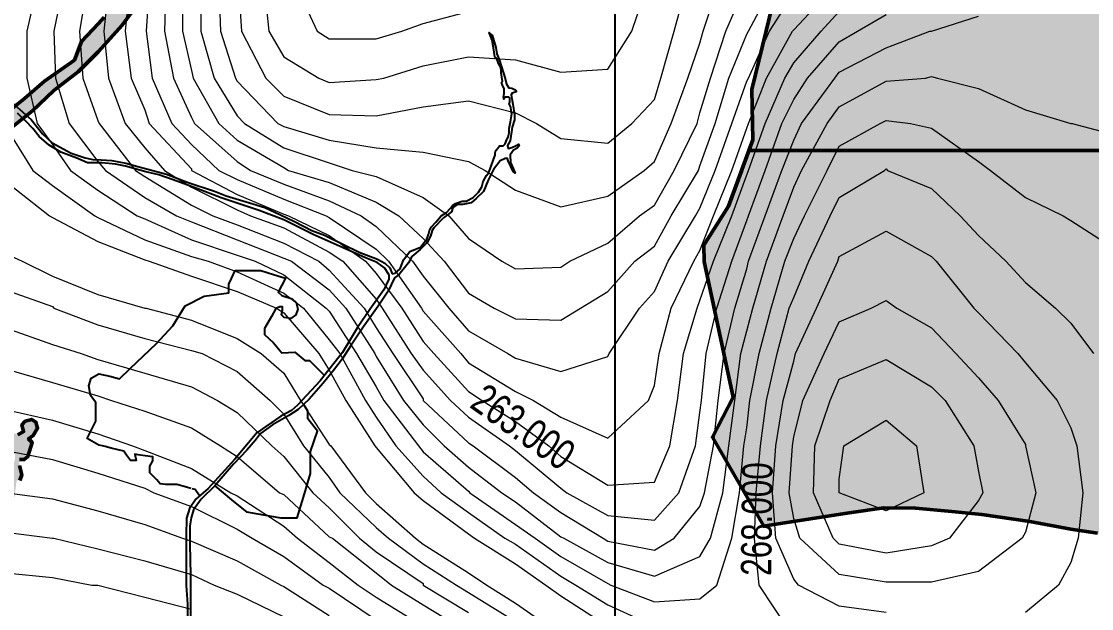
# Model space of a CAD drawing. Header units: metres. Extents: x 199095 to 216734, y 1644234 to 1657008.
# Drawn here: x 203743 to 205109, y 1650644 to 1651394 of the extents above; entities that cross this region are included whole.
import ezdxf
from ezdxf.enums import TextEntityAlignment as Align

# ---------------------------------------------------------------- set-up
doc = ezdxf.new("R2010")
doc.units = ezdxf.units.M
for name, color, linetype in [('250 Ac', 10, 'Continuous'), ('BT Road', 7, 'Continuous'), ('C-ANNO-MATC-PATT', 7, 'Continuous'), ('CON TXT', 204, 'Continuous'), ('GRID', 7, 'Continuous')]:
    doc.layers.add(name, color=color, linetype=linetype)
doc.layers.add('CONTOURS', color=8, linetype='Continuous', lineweight=9)
doc.layers.add('STREAM', color=141, linetype='Continuous', lineweight=0)
doc.layers.add('Plot hatching', color=7, linetype='Continuous', true_color=0xffffdb)
doc.styles.get("Standard").update_dxf_attribs({"font": 'ARIALN.TTF'})

msp = doc.modelspace()

# ---------------------------------------------------------------- hatches: boundary and pattern name
at = {"layer": 'Plot hatching', "linetype": 'ByBlock'}
h = msp.add_hatch(color=256, dxfattribs=at)
h.dxf.hatch_style = 1
h.paths.add_polyline_path([(205475.5, 1651683.6), (205459.3, 1651681.5), (205380.5, 1651671.5), (205239.8, 1651639.4), (205126.5, 1651674.4), (205068.6, 1651688), (205028.5, 1651695.6), (204997, 1651689.3), (204973.8, 1651675.9), (204938.6, 1651659.1), (204919.1, 1651657), (204908.3, 1651660.9), (204883.1, 1651667.5), (204855.6, 1651667.5), (204831.5, 1651664.2), (204806.7, 1651660.8), (204769.5, 1651668.4), (204731, 1651682.3), (204701.1, 1651698.5), (204688.4, 1651704.7), (204661, 1651699.1), (204634.9, 1651687.9), (204628.7, 1651681.9), (204625.7, 1651665.1), (204615.8, 1651651.1), (204751.5, 1651578), (204752.4, 1651577.8), (204717.3, 1651517.5), (204706.9, 1651439.4), (204702.1, 1651418.2), (204674.8, 1651306.8), (204676.1, 1651242.5), (204671.2, 1651229), (205409.3, 1651229), (205459.3, 1651229), (205475.5, 1651229)])
h = msp.add_hatch(color=256, dxfattribs=at)
h.dxf.hatch_style = 1
h.paths.add_polyline_path([(206038.4, 1650968.8), (206203, 1651204), (205409.3, 1651204), (205409.3, 1651229), (204671.2, 1651229), (204645.3, 1651157.9), (204613.7, 1651108.3), (204614.1, 1651087.4), (204651.2, 1650914.3), (204624.6, 1650863.1), (204690.2, 1650749.4), (204700.5, 1650751.3), (204799.2, 1650766.8), (204843.4, 1650773.2), (204884.1, 1650772.6), (204930.4, 1650768.3), (204968.4, 1650764.7), (205030, 1650755.7), (205082.3, 1650745.6), (205116.2, 1650740.5), (205184.9, 1650729), (205237.8, 1650721.9), (205275.3, 1650721), (205292.7, 1650720.7), (205357.4, 1650722), (205405.2, 1650722.6), (205443.8, 1650727.2), (205551.6, 1650736.8), (205557, 1650737.3), (205557.4, 1650736.7), (205583.5, 1650722.8), (205769.6, 1650762.1), (205804.9, 1650788.4), (205810.4, 1650792.5), (205820.4, 1650800), (205828.1, 1650805.8), (205902.4, 1650861.1), (205906.6, 1650864.3), (205905.3, 1650869.5), (205955.8, 1650907.3), (206004.6, 1650943.6)])
at = {"layer": 'STREAM', "lineweight": 50}
h = msp.add_hatch(color=256, dxfattribs=at)
h.dxf.hatch_style = 1
h.paths.add_polyline_path([(203692.7, 1650713.2), (203672.2, 1650724.7), (203706.3, 1650771.5), (203719.7, 1650780.9), (203713.2, 1650786.1), (203714.2, 1650791.7), (203719.2, 1650793.4), (203722.7, 1650789.1), (203723.9, 1650790.7), (203720.8, 1650793.9), (203723.4, 1650795.6), (203726.9, 1650794.6), (203729.2, 1650796.7), (203731.6, 1650808.5), (203728.4, 1650809.4), (203723.8, 1650807.4), (203722.4, 1650810.7), (203731.3, 1650824.7), (203734.5, 1650835.5), (203734.5, 1650841), (203727.8, 1650843.3), (203727.1, 1650849.8), (203721.9, 1650857.1), (203723.8, 1650860), (203723.8, 1650863.3), (203718.8, 1650861.6), (203713.2, 1650867.4), (203713.2, 1650880.2), (203704.8, 1650886.9), (203704.8, 1650891.6), (203710.7, 1650898.9), (203712.7, 1650913.2), (203703.6, 1650920.5), (203706.5, 1650935.7), (203698.3, 1650943.5), (203695.6, 1650956.4), (203683.4, 1650964.9), (203687.7, 1650975.4), (203689.5, 1650993.8), (203689.5, 1651009.5), (203689.5, 1651025.3), (203683.3, 1651040.6), (203676.2, 1651054.6), (203680, 1651084), (203680, 1651121.3), (203660.9, 1651137.2), (203649.2, 1651126.9), (203633.5, 1651113), (203600, 1651078.4), (203559.2, 1651036.2), (203537.4, 1650981.9), (203523.2, 1650946.3), (203504.6, 1650905), (203481.5, 1650858.4), (203451.3, 1650822.7), (203413.8, 1650777.3), (203394.7, 1650825.9), (203428.9, 1650893), (203467.7, 1650964.1), (203489.4, 1651022.6), (203506.5, 1651061.4), (203550.7, 1651103.6), (203559.8, 1651122.9), (203616.7, 1651184.6), (203688.4, 1651248.9), (203746.6, 1651295.1), (203772.1, 1651317.3), (203810.2, 1651344.2), (203819.2, 1651368.2), (203840.9, 1651391.1), (203848.4, 1651399), (203852.1, 1651405.5), (203855.8, 1651412.1), (203866.8, 1651418.7), (203875.9, 1651431.2), (203900.7, 1651459.1), (203911.5, 1651479.3), (203923.4, 1651505.7), (203945.7, 1651541.8), (203945.7, 1651544.3), (203937.5, 1651550.2), (203942.5, 1651554.1), (203942.5, 1651559.1), (203950.5, 1651565.2), (203958.2, 1651560.7), (203961.5, 1651558.1), (203967.2, 1651564.5), (203989, 1651578.7), (204039.4, 1651590.8), (204071.8, 1651590.8), (204103.2, 1651599.2), (204100.1, 1651602.4), (204096.6, 1651610), (204103.9, 1651615.3), (204109.4, 1651615.3), (204111.7, 1651610.5), (204107.7, 1651603.8), (204112.7, 1651599.7), (204121.7, 1651602.3), (204123.7, 1651607.7), (204130.9, 1651609.9), (204136.7, 1651609.9), (204140.1, 1651611.5), (204178.9, 1651629.5), (204181.2, 1651636), (204217.8, 1651656.5), (204238.1, 1651667.5), (204241.4, 1651663.8), (204251.3, 1651663.8), (204264.2, 1651669), (204278.2, 1651670.5), (204286.8, 1651679.1), (204296.3, 1651682.7), (204310.6, 1651673.5), (204326.9, 1651673.5), (204335.2, 1651670.5), (204345.1, 1651660.1), (204355.8, 1651658.1), (204386.1, 1651653.7), (204417.7, 1651649), (204417.7, 1651652.7), (204431.7, 1651649.4), (204444.1, 1651650.9), (204457, 1651653.6), (204461.4, 1651642.5), (204468.6, 1651640.3), (204478.4, 1651632.2), (204492, 1651624.4), (204502.8, 1651618.8), (204507, 1651611), (204507, 1651604.7), (204510, 1651598.6), (204515.8, 1651587.1), (204534.1, 1651603.2), (204548.4, 1651618.8), (204558, 1651639.8), (204593, 1651685.5), (204606.4, 1651700.3), (204618.8, 1651711.6), (204638.2, 1651723.1), (204652, 1651729.7), (204667.4, 1651731), (204676.4, 1651733.1), (204692, 1651719.1), (204715.9, 1651708.8), (204735.5, 1651698.3), (204762.4, 1651687.6), (204788.3, 1651689.9), (204831.2, 1651686.6), (204862.7, 1651688), (204899.3, 1651689.9), (204921.7, 1651687.8), (204936.1, 1651688), (204958.7, 1651694.9), (204966.4, 1651696.3), (204978.9, 1651708.5), (204994.2, 1651706.6), (204999.5, 1651712.5), (205029.6, 1651722.1), (205062, 1651719.4), (205073.7, 1651719.4), (205104.4, 1651710), (205159.4, 1651693.2), (205238.2, 1651669.1), (205263.9, 1651669.1), (205379.2, 1651692.1), (205434.9, 1651697.4), (205538.4, 1651707.1), (205561, 1651703.1), (205602.6, 1651696), (205677.2, 1651677), (205766.2, 1651672.8), (205843.8, 1651669.1), (205938.5, 1651684.1), (205996.5, 1651691.3), (206053.3, 1651691.3), (206143.6, 1651691.3), (206179.2, 1651716.4), (206285.2, 1651765.7), (206430.7, 1651814.1), (206509.9, 1651805.4), (206587.1, 1651822.1), (206624.6, 1651852.9), (206768.7, 1651907.7), (206847.8, 1651959.6), (206907.8, 1652029.5), (206976.3, 1652077.7), (207075.1, 1652129.9), (207291.3, 1652227.6), (207380.4, 1652263.7), (207493.2, 1652321.8), (207522.3, 1652340.4), (207533.8, 1652350.8), (207530.6, 1652355.5), (207532.5, 1652357.8), (207538, 1652355.8), (207548.5, 1652355.8), (207554.7, 1652361.8), (207557.1, 1652374.4), (207565.3, 1652378.9), (207571.5, 1652371.4), (207581.9, 1652380.8), (207581.9, 1652402.2), (207586.7, 1652421), (207648, 1652436.9), (207745.7, 1652466.9), (207924.4, 1652417.9), (207923.8, 1652370.4), (207785, 1652427), (207715.2, 1652427), (207629.2, 1652395), (207618.6, 1652363.4), (207633.2, 1652343), (207612.3, 1652325.7), (207597.1, 1652340.9), (207543.6, 1652317.3), (207465.4, 1652270.7), (207353.3, 1652209.4), (207265.5, 1652161.3), (207086.7, 1652084.7), (207004.9, 1652040.6), (206914.4, 1651977.2), (206864.5, 1651916.6), (206830.7, 1651826.2), (206755.1, 1651757.5), (206658.3, 1651741.8), (206568.7, 1651741.8), (206485, 1651760), (206429.3, 1651760), (206297.9, 1651716), (206197.4, 1651667.6), (205962.8, 1651639), (205794.6, 1651639), (205631.5, 1651661.3), (205509.6, 1651687.9), (205380.5, 1651671.5), (205239.8, 1651639.4), (205126.5, 1651674.4), (205068.6, 1651688), (205028.5, 1651695.6), (204997, 1651689.3), (204973.8, 1651675.9), (204938.6, 1651659.1), (204919.1, 1651657), (204908.3, 1651660.9), (204883.1, 1651667.5), (204855.6, 1651667.5), (204831.5, 1651664.2), (204806.7, 1651660.8), (204769.5, 1651668.4), (204731, 1651682.3), (204701.1, 1651698.5), (204688.4, 1651704.7), (204661, 1651699.1), (204634.9, 1651687.9), (204628.7, 1651681.9), (204625.7, 1651665.1), (204612.9, 1651647.2), (204603.3, 1651641), (204590.7, 1651641), (204579.1, 1651627), (204569.9, 1651599.7), (204566.9, 1651591.1), (204565.4, 1651584.9), (204561.8, 1651580.3), (204557, 1651580.3), (204544, 1651571.8), (204528.3, 1651565.2), (204519, 1651566.9), (204500.4, 1651575.4), (204488.9, 1651590.3), (204481.4, 1651609.6), (204474.7, 1651619.2), (204459, 1651622.1), (204447.2, 1651628.3), (204420.8, 1651631.4), (204402.7, 1651631.4), (204391.6, 1651635.6), (204388.2, 1651637.4), (204380.7, 1651635.8), (204370.6, 1651638.8), (204350.5, 1651640.7), (204334.6, 1651644.7), (204323.5, 1651646.9), (204317.5, 1651634.8), (204311.3, 1651634.8), (204311.3, 1651643), (204315.5, 1651652.8), (204292.7, 1651652.8), (204264.8, 1651650), (204239.5, 1651644.9), (204213.6, 1651633.7), (204194.1, 1651621.5), (204192.1, 1651618), (204198.8, 1651612.9), (204196.2, 1651607.4), (204185.9, 1651603.9), (204176.6, 1651608.3), (204165.9, 1651601.8), (204157.2, 1651590.9), (204148.4, 1651587.3), (204134, 1651587.3), (204112.4, 1651582.1), (204096.9, 1651577.9), (204084.1, 1651577.9), (204075.8, 1651575.9), (204071, 1651571), (204062.2, 1651573.3), (204062.2, 1651576.3), (204044.8, 1651569.5), (204020.3, 1651560.7), (203998.8, 1651557.8), (203988.5, 1651549.5), (203991.4, 1651541.3), (203991.4, 1651536.6), (203985.4, 1651533.4), (203980.2, 1651524.8), (203973.9, 1651523), (203970, 1651523), (203962.3, 1651515), (203953.3, 1651493.1), (203945, 1651483.2), (203939.8, 1651481.9), (203935.2, 1651473.8), (203936.5, 1651471.4), (203941.4, 1651469.8), (203942.8, 1651463.7), (203939, 1651459.6), (203944.9, 1651449.5), (203948.4, 1651443.6), (203945.5, 1651437.8), (203935.2, 1651436), (203930.7, 1651444.3), (203922.9, 1651447.2), (203919.8, 1651452.3), (203902.3, 1651431.4), (203871.3, 1651388.7), (203840.5, 1651354.8), (203815.5, 1651329.9), (203783.9, 1651305.3), (203756.6, 1651279.7), (203695.1, 1651230.7), (203630.6, 1651164.9), (203605.6, 1651131.5), (203603.6, 1651127.4), (203608.1, 1651108.7), (203638.8, 1651140.2), (203669.2, 1651154.9), (203686.6, 1651154.9), (203690.5, 1651137), (203697.8, 1651097.6), (203701.2, 1651079.4), (203696.9, 1651030.3), (203702.2, 1651014.6), (203699.6, 1651006), (203697.9, 1651000.5), (203700.4, 1650993.2), (203704, 1650976.8), (203708.4, 1650960.8), (203708.4, 1650953.5), (203720.9, 1650942), (203722.2, 1650935.7), (203717.4, 1650925.4), (203722.2, 1650919.4), (203720.8, 1650915.3), (203726.1, 1650906.1), (203723.6, 1650898.5), (203722.1, 1650895.1), (203725.2, 1650888), (203723.3, 1650871.7), (203738.2, 1650866.3), (203745.4, 1650870.3), (203743.2, 1650879), (203747.2, 1650883.5), (203755.8, 1650885.9), (203761.1, 1650882.5), (203763.3, 1650874.6), (203757.6, 1650865.1), (203751.8, 1650861.2), (203756.4, 1650856.2), (203750.8, 1650838.3), (203746.1, 1650834.5), (203740.1, 1650834.5), (203740.1, 1650826.8), (203743, 1650815), (203740.5, 1650808), (203736.5, 1650808), (203733.8, 1650787.3), (203727.6, 1650773.6), (203708.2, 1650740.2)])

# ---------------------------------------------------------------- linework, layer by layer
at = {"linetype": 'ByBlock', "lineweight": 50, "flags": 128}
msp.add_lwpolyline([(204615.8, 1651651.1), (204751.5, 1651578), (204752.4, 1651577.8), (204717.3, 1651517.5), (204706.9, 1651439.4), (204702.1, 1651418.2), (204674.8, 1651306.8), (204676.1, 1651242.5), (204645.3, 1651157.9), (204613.7, 1651108.3), (204614.1, 1651087.4), (204651.2, 1650914.3), (204624.6, 1650863.1), (204690.2, 1650749.4), (204700.5, 1650751.3), (204799.2, 1650766.8), (204843.4, 1650773.2), (204884.1, 1650772.6), (204930.4, 1650768.3), (204968.4, 1650764.7), (205030, 1650755.7), (205082.3, 1650745.6), (205116.2, 1650740.5)], dxfattribs=at)
at = {"flags": 128}
for points in [[(204215.7, 1651071.4), (204219.8, 1651072.6), (204225.9, 1651077.8), (204230.4, 1651089.5), (204238.6, 1651099.9), (204245.8, 1651103), (204252, 1651105.5), (204256.4, 1651111.1), (204260.2, 1651115.9), (204262.1, 1651121.9), (204263.6, 1651126.7), (204265.5, 1651131.2), (204271.7, 1651137.7), (204278.3, 1651145.4), (204285.4, 1651150), (204290.2, 1651155.3), (204292.7, 1651158.8), (204296.7, 1651161.2), (204305, 1651164.1), (204310.2, 1651164.1), (204319.2, 1651168.8), (204326.1, 1651175.6), (204330.1, 1651182.4), (204332, 1651189.3), (204336.4, 1651197.2), (204339.2, 1651200.7), (204341, 1651205.5), (204346.6, 1651220.7), (204347.3, 1651222.8), (204347.3, 1651225.9), (204347.8, 1651227.8), (204348.8, 1651229.2), (204350.8, 1651231.9), (204352.9, 1651234.8), (204355, 1651234.9), (204357.7, 1651235), (204360.3, 1651237.5), (204362.2, 1651242.9), (204363.9, 1651246.1), (204364.3, 1651248), (204365, 1651251.5), (204365, 1651257.2), (204366.9, 1651265.5), (204368.8, 1651275.6), (204367.7, 1651279.8), (204367.2, 1651284.3), (204365.1, 1651288.6), (204366.2, 1651290.5), (204366.2, 1651293.7), (204366.2, 1651295.6), (204364.9, 1651297.1), (204362, 1651297.1), (204359.9, 1651297.1), (204358.4, 1651294.3), (204357.9, 1651296.9), (204358.9, 1651301.7), (204358.8, 1651307.5), (204356.8, 1651312.4), (204355.5, 1651315.5), (204356.6, 1651317), (204354.9, 1651327.9), (204355.2, 1651331.6), (204354.1, 1651335.9), (204351.4, 1651339.9), (204349.5, 1651346.3), (204347.1, 1651348.4), (204346, 1651354.5), (204345.1, 1651360.1), (204343.4, 1651369.8), (204340.6, 1651377.2), (204339.5, 1651379.3), (204343.5, 1651376.1), (204348.1, 1651360.2), (204349.4, 1651352.1), (204352.4, 1651345.1), (204360, 1651320.6), (204362, 1651313.7), (204364.6, 1651308.7), (204368.7, 1651308.3), (204372.2, 1651306.6), (204374, 1651305), (204374, 1651303.8), (204369.2, 1651302.3), (204367.7, 1651299.9), (204369.8, 1651287.9), (204372.1, 1651274.5), (204372.1, 1651268.2), (204369.2, 1651258.9), (204366.3, 1651241.1), (204362.9, 1651235.2), (204364.1, 1651231.6), (204368.7, 1651232.6), (204374.1, 1651235.4), (204377, 1651236.9), (204378, 1651235), (204375.6, 1651232), (204370.7, 1651229.5), (204366.6, 1651223.4), (204367.1, 1651213.7), (204370.3, 1651206), (204372.8, 1651199.9), (204370.1, 1651202.3), (204364.1, 1651215.9), (204363, 1651218.6), (204360.1, 1651218.6), (204353.7, 1651215.9), (204345.2, 1651204.7), (204338.6, 1651191.1), (204332.3, 1651176.8), (204323, 1651167.6), (204316.6, 1651162.3), (204305.9, 1651160), (204299.1, 1651160), (204293.2, 1651156), (204291.4, 1651150.5), (204281.3, 1651143.1), (204269.1, 1651130.4), (204266.8, 1651127), (204264.8, 1651119.5), (204260.6, 1651111.4), (204251.5, 1651102.6), (204240.9, 1651093.5), (204236.5, 1651085.4), (204229.7, 1651077.1), (204227.6, 1651074.6), (204224.6, 1651070.9), (204219, 1651066.6), (204210.6, 1651049.3)], [(203970, 1650788.2), (203964.4, 1650796.2), (203960.5, 1650797.2)]]:
    msp.add_lwpolyline(points, dxfattribs=at)
at = {"layer": '250 Ac', "linetype": 'ByBlock', "lineweight": 50, "flags": 128}
for points in [[(205820.4, 1652808.4), (205820.4, 1652808.4), (205585.2, 1652568.4), (205193.6, 1652322), (204570.6, 1652394.9), (204429.4, 1652073.6), (204449, 1651868.5), (204437.6, 1651650.1), (204444.1, 1651650.9), (204457, 1651653.6), (204459.1, 1651648.4), (204539, 1651692.5), (204581, 1651669.9), (204615.8, 1651651.1), (204751.5, 1651578), (204752.4, 1651577.8), (204717.3, 1651517.5), (204706.9, 1651439.4), (204702.1, 1651418.2), (204674.8, 1651306.8), (204676.1, 1651242.5), (204671.2, 1651229), (205409.3, 1651229)], [(203902.3, 1651431.4), (203871.3, 1651388.7), (203840.5, 1651354.8), (203815.5, 1651329.9), (203783.9, 1651305.3), (203756.6, 1651279.7), (203695.1, 1651230.7)], [(204702.1, 1651418.2), (204674.8, 1651306.8), (204676.1, 1651242.5), (204645.3, 1651157.9), (204613.7, 1651108.3), (204614.1, 1651087.4), (204651.2, 1650914.3), (204624.6, 1650863.1), (204690.2, 1650749.4), (204700.5, 1650751.3), (204799.2, 1650766.8), (204843.4, 1650773.2), (204884.1, 1650772.6), (204930.4, 1650768.3), (204968.4, 1650764.7), (205030, 1650755.7), (205082.3, 1650745.6), (205116.2, 1650740.5)], [(204702.1, 1651418.2), (204674.8, 1651306.8), (204676.1, 1651242.5), (204671.2, 1651229), (205409.3, 1651229)], [(203688.4, 1651248.9), (203746.6, 1651295.1), (203772.1, 1651317.3), (203810.2, 1651344.2), (203819.2, 1651368.2), (203840.9, 1651391.1), (203848.4, 1651399)], [(204662.1, 1651204), (204645.3, 1651157.9), (204613.7, 1651108.3), (204614.1, 1651087.4), (204651.2, 1650914.3), (204624.6, 1650863.1), (204690.2, 1650749.4), (204700.5, 1650751.3), (204799.2, 1650766.8), (204843.4, 1650773.2), (204884.1, 1650772.6), (204930.4, 1650768.3), (204968.4, 1650764.7), (205030, 1650755.7), (205082.3, 1650745.6), (205116.2, 1650740.5)], [(203738.2, 1650866.3), (203745.4, 1650870.3), (203743.2, 1650879), (203747.2, 1650883.5), (203755.8, 1650885.9), (203761.1, 1650882.5), (203763.3, 1650874.6), (203757.6, 1650865.1), (203751.8, 1650861.2), (203756.4, 1650856.2), (203750.8, 1650838.3), (203746.1, 1650834.5), (203740.1, 1650834.5)], [(203740.1, 1650826.8), (203743, 1650815), (203740.5, 1650808)]]:
    msp.add_lwpolyline(points, dxfattribs=at)
at = {"layer": 'BT Road', "flags": 128}
for points in [[(203726.1, 1651294.1), (203755, 1651268.7), (203769.6, 1651250.3), (203781.8, 1651238.6), (203806.1, 1651225.5), (203823.8, 1651219.6), (203833.9, 1651217.4), (203844.3, 1651216.9), (203858.2, 1651216.2), (203876, 1651212.8), (203891.2, 1651208.7), (203927.8, 1651198.9), (203955.6, 1651187.9), (203988.9, 1651177.1), (204004, 1651171.3), (204037.9, 1651160.9), (204053.5, 1651156.4), (204073.5, 1651146.8), (204091.3, 1651138.2), (204113.2, 1651126.9), (204129.6, 1651120.9), (204153.9, 1651109.2), (204173.9, 1651099.4), (204197.2, 1651090.1), (204206.5, 1651085.3), (204212.9, 1651079.3), (204215.7, 1651071.4)], [(204211.5, 1651070.9), (204206.1, 1651079.3), (204196.8, 1651085.9), (204181.7, 1651091.8), (204153.1, 1651104.6), (204114.9, 1651121.7), (204077.5, 1651140.5), (204046.1, 1651152.5), (204024.2, 1651159.7), (203997.7, 1651168.4), (203966.5, 1651180.5), (203936.1, 1651191.4), (203918.2, 1651197.8), (203901.3, 1651201.6), (203875.4, 1651209), (203862.5, 1651211.4), (203845.2, 1651213.4), (203826.8, 1651213.4), (203813.5, 1651219.3), (203792.7, 1651226.8), (203778.1, 1651235.9), (203765.4, 1651246.9), (203757.3, 1651257.1), (203748.8, 1651266.1), (203737.5, 1651276.4)], [(204211.5, 1651070.9), (204211.4, 1651064.7), (204205, 1651051.1), (204187.5, 1651026), (204171.7, 1651003.2), (204152.4, 1650971), (204124, 1650934.9), (204095, 1650904.1), (204087.2, 1650897.2), (204073.6, 1650890), (204054.4, 1650876.9), (204043.2, 1650868.7), (204032.5, 1650856), (204014.9, 1650835), (203980.9, 1650797.5), (203965.4, 1650784.2), (203957.1, 1650772.1), (203953.4, 1650759.8), (203953, 1650737.9), (203952.9, 1650705), (203952.9, 1650673.7), (203954.4, 1650650.1), (203954, 1650618.3)], [(204211.5, 1651070.9), (204211.4, 1651064.7), (204205, 1651051.1), (204187.5, 1651026), (204171.7, 1651003.2), (204152.4, 1650971), (204124, 1650934.9), (204095, 1650904.1), (204087.2, 1650897.2), (204073.6, 1650890), (204054.4, 1650876.9), (204043.2, 1650868.7), (204032.5, 1650856), (204014.9, 1650835), (203980.9, 1650797.5), (203965.4, 1650784.2), (203957.1, 1650772.1), (203953.4, 1650759.8), (203953, 1650737.9), (203952.9, 1650705), (203952.9, 1650673.7), (203954.4, 1650650.1), (203954, 1650618.3)], [(204218.1, 1651064.8), (204210.6, 1651049.3), (204198, 1651030.2), (204178.8, 1651003.6), (204162.7, 1650979.2), (204152, 1650962.9), (204140.8, 1650948.3), (204127.9, 1650932.1), (204109.8, 1650911.8), (204095.8, 1650898.6), (204084.1, 1650890.6), (204063.2, 1650879), (204047.9, 1650867.9), (204041.5, 1650859.2), (204030.3, 1650846.7), (204013.5, 1650828.8), (203989.5, 1650801), (203972.2, 1650783.9), (203962.1, 1650770.5), (203959.2, 1650760.4), (203957.7, 1650749.9), (203957.4, 1650726.3), (203958.4, 1650687.4), (203958.5, 1650654.9), (203958.6, 1650618.3)], [(204218.1, 1651064.8), (204210.6, 1651049.3), (204198, 1651030.2), (204178.8, 1651003.6), (204162.7, 1650979.2), (204152, 1650962.9), (204140.8, 1650948.3), (204127.9, 1650932.1), (204109.8, 1650911.8), (204095.8, 1650898.6), (204084.1, 1650890.6), (204063.2, 1650879), (204047.9, 1650867.9), (204041.5, 1650859.2), (204030.3, 1650846.7), (204013.5, 1650828.8), (203989.5, 1650801), (203972.2, 1650783.9), (203962.1, 1650770.5), (203959.2, 1650760.4), (203957.7, 1650749.9), (203957.4, 1650726.3), (203958.4, 1650687.4), (203958.5, 1650654.9), (203958.6, 1650618.3)]]:
    msp.add_lwpolyline(points, dxfattribs=at)
at = {"layer": 'C-ANNO-MATC-PATT', "flags": 128}
for points in [[(203958.7, 1650797.8), (203953.5, 1650799.2), (203940.9, 1650802.7), (203926.3, 1650802.7), (203919.7, 1650803.5), (203915.4, 1650808.7), (203906.3, 1650817.5), (203906.3, 1650826), (203910.4, 1650833), (203910.4, 1650838.1), (203900.4, 1650839.5), (203891.6, 1650840.7), (203887.2, 1650841.3), (203888.9, 1650833.5), (203882, 1650833.5), (203876.9, 1650840.4), (203873.4, 1650845.1), (203857.3, 1650849.1), (203849.5, 1650851.1), (203845.9, 1650852), (203841.6, 1650853), (203826.3, 1650861.6), (203830.5, 1650869.1), (203837.4, 1650883.6), (203837.4, 1650899.7), (203837.4, 1650907.4), (203830.7, 1650916.5), (203828.6, 1650928.6), (203831.7, 1650938.3), (203841.2, 1650943.8), (203855.4, 1650940.8), (203867.8, 1650937.8), (203881.6, 1650950.6), (203914.9, 1650982.5), (203935.9, 1651005.1), (203951.6, 1651030.7), (203975.7, 1651043), (204007.2, 1651047.3), (204007.2, 1651058.2), (204010.6, 1651065.6), (204015.5, 1651076), (204022.8, 1651076), (204048.1, 1651076), (204064.5, 1651070.8), (204079.6, 1651066.2), (204070.2, 1651048.3), (204075.1, 1651044.1), (204088.3, 1651039.5), (204093.2, 1651035.1), (204095.4, 1651026.3), (204092.9, 1651019.4), (204086.7, 1651014.7), (204077.9, 1651016), (204074.7, 1651019.1), (204075.9, 1651025.7), (204075.9, 1651029.5), (204072.6, 1651029.5), (204067.5, 1651027.3), (204061.7, 1651017.3), (204052.8, 1651001.9), (204052.8, 1650994.2), (204064.4, 1650983.5), (204075.1, 1650970.8), (204091.4, 1650971.8), (204104.3, 1650961), (204110.4, 1650961), (204119.3, 1650951.9), (204129.4, 1650941.7)], [(203989.5, 1650801), (204010.9, 1650783.4), (204023.9, 1650772.7), (204029.7, 1650767.9), (204051.5, 1650763.9), (204073.6, 1650760.2), (204094.5, 1650760.2), (204102.5, 1650786.8), (204111.5, 1650816.6), (204111.5, 1650844.8), (204120.6, 1650870.7), (204108.1, 1650886.4), (204108.1, 1650896.2), (204102.8, 1650905.2)]]:
    msp.add_lwpolyline(points, dxfattribs=at)
at = {"layer": 'CONTOURS', "flags": 128}
for points in [[(204228.3, 1651381.2), (204255.4, 1651390.9), (204313.3, 1651406.4), (204373.2, 1651412.1), (204431.1, 1651425.6), (204446.6, 1651439.1), (204464, 1651499), (204464, 1651557), (204444.7, 1651616.9), (204431.1, 1651622.6), (204373.2, 1651626.5), (204344.2, 1651616.9), (204313.3, 1651601.4), (204255.4, 1651566.6), (204234.1, 1651557), (204195.5, 1651535.8), (204135.6, 1651506.8), (204124, 1651499), (204093.1, 1651439.1), (204120.2, 1651381.2), (204135.6, 1651371.5), (204195.5, 1651371.5), (204228.3, 1651381.2)], [(203762.8, 1651439.1), (203749.3, 1651381.2), (203749.3, 1651321.4), (203762.8, 1651263.4), (203782.2, 1651236.4), (203805.3, 1651203.5), (203840.1, 1651178.4), (203890.3, 1651145.6), (203900, 1651141.8), (203959.9, 1651114.8), (204017.8, 1651095.4), (204041, 1651087.6), (204077.7, 1651070.2), (204131.8, 1651027.8), (204135.6, 1651024), (204170.4, 1650969.9), (204195.5, 1650927.4), (204205.2, 1650910), (204249.6, 1650852.1), (204255.4, 1650844.4), (204313.3, 1650794.1), (204315.2, 1650792.2), (204373.2, 1650751.6), (204398.3, 1650734.2), (204431.1, 1650711.1), (204491, 1650676.4), (204494.9, 1650674.4), (204550.9, 1650653.1), (204608.8, 1650657), (204630.1, 1650674.4), (204649.4, 1650734.2), (204659.1, 1650792.2), (204664.9, 1650852.1), (204668.7, 1650875.2), (204672.6, 1650910), (204684.2, 1650969.9), (204699.6, 1651027.8), (204717, 1651087.6), (204728.6, 1651116.6), (204742.1, 1651145.6), (204771.1, 1651203.5), (204786.5, 1651234.5), (204838.7, 1651263.4), (204846.4, 1651267.2), (204877.3, 1651263.4), (204904.4, 1651257.6), (204964.2, 1651215.1), (204979.7, 1651203.5), (205024.1, 1651168.8), (205072.4, 1651145.6), (205082.1, 1651139.8), (205141.9, 1651101.2)], [(203795.7, 1651439.1), (203784.1, 1651381.2), (203786, 1651321.4), (203803.4, 1651263.4), (203840.1, 1651215.1), (203849.8, 1651203.5), (203900, 1651168.8), (203940.5, 1651145.6), (203959.9, 1651137.9), (204017.8, 1651114.8), (204077.7, 1651091.5), (204087.3, 1651087.6), (204135.6, 1651051), (204156.9, 1651027.8), (204193.6, 1650969.9), (204195.5, 1650966), (204230.3, 1650910), (204255.4, 1650879.1), (204282.4, 1650852.1), (204313.3, 1650825), (204355.8, 1650792.2), (204373.2, 1650780.6), (204431.1, 1650736.2), (204435, 1650734.2), (204491, 1650703.4), (204550.9, 1650686), (204608.8, 1650711.1), (204622.4, 1650734.2), (204637.8, 1650792.2), (204645.5, 1650852.1), (204653.3, 1650910), (204661, 1650969.9), (204668.7, 1650998.9), (204676.4, 1651027.8), (204693.8, 1651087.6), (204715.1, 1651145.6), (204728.6, 1651182.2), (204738.2, 1651203.5), (204771.1, 1651263.4), (204786.5, 1651284.6), (204846.4, 1651317.5), (204896.6, 1651321.4), (204904.4, 1651323.2), (204912.1, 1651321.4), (204964.2, 1651307.9), (205024.1, 1651280.8), (205082.1, 1651263.4), (205084, 1651263.4), (205141.9, 1651248)], [(203826.6, 1651439.1), (203816.9, 1651381.2), (203820.8, 1651321.4), (203840.1, 1651267.2), (203842, 1651263.4), (203888.4, 1651203.5), (203900, 1651195.9), (203959.9, 1651159.1), (203986.9, 1651145.6), (204017.8, 1651134), (204077.7, 1651110.9), (204122.1, 1651087.6), (204135.6, 1651076.1), (204180, 1651027.8), (204195.5, 1651002.8), (204216.8, 1650969.9), (204255.4, 1650911.9), (204255.4, 1650910), (204313.3, 1650855.9), (204319.1, 1650852.1), (204373.2, 1650811.5), (204396.4, 1650792.2), (204431.1, 1650767.1), (204485.2, 1650734.2), (204491, 1650730.4), (204550.9, 1650718.8), (204576, 1650734.2), (204608.8, 1650774.9), (204614.6, 1650792.2), (204626.2, 1650852.1), (204632, 1650910), (204639.8, 1650969.9), (204653.3, 1651027.8), (204668.7, 1651078), (204670.7, 1651087.6), (204691.9, 1651145.6), (204713.1, 1651203.5), (204728.6, 1651242.1), (204738.2, 1651263.4), (204780.8, 1651321.4), (204786.5, 1651329.1), (204846.4, 1651360), (204902.4, 1651381.2), (204904.4, 1651381.2), (204964.2, 1651400.5)], [(203853.6, 1651439.1), (203847.8, 1651381.2), (203853.6, 1651321.4), (203874.9, 1651263.4), (203900, 1651232.5), (203925.1, 1651203.5), (203959.9, 1651182.2), (204017.8, 1651153.4), (204035.2, 1651145.6), (204077.7, 1651130.1), (204135.6, 1651099.2), (204153, 1651087.6), (204195.5, 1651039.4), (204203.2, 1651027.8), (204239.9, 1650969.9), (204255.4, 1650948.6), (204290.1, 1650910), (204313.3, 1650888.8), (204365.5, 1650852.1), (204373.2, 1650846.2), (204431.1, 1650798), (204438.9, 1650792.2), (204491, 1650763.2), (204550.9, 1650757.4), (204581.8, 1650792.2), (204603, 1650852.1), (204608.8, 1650894.5), (204610.8, 1650910), (204616.6, 1650969.9), (204630.1, 1651027.8), (204649.4, 1651087.6), (204668.7, 1651139.8), (204670.7, 1651145.6), (204691.9, 1651203.5), (204713.1, 1651263.4), (204728.6, 1651294.2), (204746, 1651321.4), (204786.5, 1651367.8), (204809.7, 1651381.2), (204846.4, 1651402.5)], [(203880.7, 1651439.1), (203874.9, 1651381.2), (203882.6, 1651321.4), (203900, 1651280.8), (203900, 1651280.8), (203905.8, 1651263.4), (203959.9, 1651205.5), (203959.9, 1651203.5), (204017.8, 1651172.6), (204077.7, 1651147.5), (204083.5, 1651145.6), (204135.6, 1651120.5), (204182, 1651087.6), (204195.5, 1651072.2), (204228.3, 1651027.8), (204255.4, 1650985.4), (204268.9, 1650969.9), (204313.3, 1650921.6), (204330.7, 1650910), (204373.2, 1650883), (204415.7, 1650852.1), (204431.1, 1650838.5), (204491, 1650801.9), (204550.9, 1650805.8), (204570.2, 1650852.1), (204579.9, 1650910), (204587.6, 1650969.9), (204605, 1651027.8), (204608.8, 1651037.5), (204626.2, 1651087.6), (204649.4, 1651145.6), (204668.7, 1651197.8), (204670.7, 1651203.5), (204691.9, 1651263.4), (204717, 1651321.4), (204728.6, 1651340.6), (204763.4, 1651381.2), (204786.5, 1651406.4)], [(203905.8, 1651439.1), (203901.9, 1651381.2), (203909.6, 1651321.4), (203934.8, 1651263.4), (203959.9, 1651236.4), (203994.6, 1651203.5), (204017.8, 1651192), (204077.7, 1651166.9), (204131.8, 1651145.6), (204135.6, 1651143.6), (204195.5, 1651103.1), (204211, 1651087.6), (204253.4, 1651027.8), (204255.4, 1651024), (204303.7, 1650969.9), (204313.3, 1650958.2), (204373.2, 1650921.6), (204396.4, 1650910), (204431.1, 1650888.8), (204491, 1650861.8), (204543.2, 1650910), (204550.9, 1650929.2), (204556.7, 1650969.9), (204572.1, 1651027.8), (204601.1, 1651087.6), (204608.8, 1651101.2), (204626.2, 1651145.6), (204649.4, 1651203.5), (204668.7, 1651257.6), (204670.7, 1651263.4), (204693.8, 1651321.4), (204726.7, 1651381.2), (204728.6, 1651383.1), (204780.8, 1651439.1)], [(203927, 1651439.1), (203925.1, 1651381.2), (203936.7, 1651321.4), (203959.9, 1651271.1), (203963.7, 1651263.4), (204017.8, 1651215.1), (204035.2, 1651203.5), (204077.7, 1651186.1), (204135.6, 1651164.9), (204176.2, 1651145.6), (204195.5, 1651132.1), (204241.9, 1651087.6), (204255.4, 1651068.4), (204288.2, 1651027.8), (204313.3, 1650998.9), (204363.5, 1650969.9), (204373.2, 1650964.1), (204431.1, 1650946.8), (204491, 1650966), (204493, 1650969.9), (204531.6, 1651027.8), (204550.9, 1651049), (204568.3, 1651087.6), (204603, 1651145.6), (204608.8, 1651155.2), (204628.2, 1651203.5), (204649.4, 1651263.4), (204668.7, 1651317.5), (204670.7, 1651321.4), (204697.7, 1651381.2), (204728.6, 1651429.5)], [(203948.3, 1651439.1), (203948.3, 1651381.2), (203959.9, 1651331), (203961.8, 1651321.4), (203994.6, 1651263.4), (204017.8, 1651242.1), (204077.7, 1651207.4), (204083.5, 1651203.5), (204135.6, 1651188.1), (204195.5, 1651163), (204224.5, 1651145.6), (204255.4, 1651116.6), (204282.4, 1651087.6), (204313.3, 1651047.1), (204346.2, 1651027.8), (204373.2, 1651014.2), (204431.1, 1651012.4), (204456.2, 1651027.8), (204491, 1651049), (204525.8, 1651087.6), (204550.9, 1651107), (204572.1, 1651145.6), (204606.9, 1651203.5), (204608.8, 1651209.4), (204628.2, 1651263.4), (204645.5, 1651321.4), (204668.7, 1651377.4), (204670.7, 1651381.2), (204701.5, 1651439.1)], [(203971.5, 1651439.1), (203971.5, 1651381.2), (203988.8, 1651321.4), (204017.8, 1651273.1), (204027.5, 1651263.4), (204077.7, 1651232.5), (204135.6, 1651213.2), (204164.6, 1651203.5), (204195.5, 1651195.9), (204255.4, 1651168.8), (204288.2, 1651145.6), (204313.3, 1651116.6), (204355.8, 1651087.6), (204373.2, 1651078), (204431.1, 1651080), (204442.7, 1651087.6), (204491, 1651110.9), (204531.6, 1651145.6), (204550.9, 1651159.1), (204576, 1651203.5), (204605, 1651263.4), (204608.8, 1651276.9), (204622.4, 1651321.4), (204641.7, 1651381.2), (204666.8, 1651439.1)], [(203994.6, 1651439.1), (203996.6, 1651381.2), (204015.9, 1651321.4), (204017.8, 1651317.5), (204070, 1651263.4), (204077.7, 1651259.5), (204135.6, 1651242.1), (204195.5, 1651232.5), (204255.4, 1651226.8), (204313.3, 1651215.1), (204334.6, 1651203.5), (204373.2, 1651178.4), (204431.1, 1651157.2), (204491, 1651170.8), (204537.4, 1651203.5), (204550.9, 1651215.1), (204572.1, 1651263.4), (204593.4, 1651321.4), (204608.8, 1651365.8), (204612.7, 1651381.2), (204632, 1651439.1)], [(204019.7, 1651439.1), (204023.6, 1651381.2), (204054.5, 1651321.4), (204077.7, 1651298.1), (204135.6, 1651275), (204195.5, 1651273.1), (204255.4, 1651284.6), (204313.3, 1651292.4), (204373.2, 1651276.9), (204400.2, 1651263.4), (204431.1, 1651244.1), (204491, 1651238.2), (204521.9, 1651263.4)], [(204052.6, 1651439.1), (204058.4, 1651381.2), (204077.7, 1651348.4), (204122.1, 1651321.4), (204135.6, 1651315.5), (204195.5, 1651319.4), (204205.2, 1651321.4)], [(204205.2, 1651321.4), (204255.4, 1651336.8), (204313.3, 1651348.4), (204373.2, 1651344.5), (204431.1, 1651329.1), (204491, 1651332.9), (204521.9, 1651381.2), (204541.2, 1651439.1)], [(204521.9, 1651263.4), (204550.9, 1651294.2), (204558.6, 1651321.4), (204576, 1651381.2), (204591.5, 1651439.1)], [(203722.3, 1651259.5), (203757, 1651203.5), (203782.2, 1651184.2), (203836.2, 1651145.6), (203840.1, 1651143.6), (203900, 1651114.8), (203959.9, 1651093.5), (203981.1, 1651087.6), (204017.8, 1651074.1), (204077.7, 1651047.1), (204102.8, 1651027.8), (204135.6, 1650987.2), (204149.1, 1650969.9), (204182, 1650910), (204195.5, 1650888.8), (204220.6, 1650852.1), (204255.4, 1650813.5), (204255.4, 1650813.5), (204278.5, 1650792.2), (204313.3, 1650767.1), (204359.7, 1650734.2), (204373.2, 1650726.5), (204431.1, 1650686), (204450.5, 1650674.4), (204491, 1650649.2), (204550.9, 1650622.2)], [(204722.8, 1650616.5), (204684.2, 1650674.4), (204678.4, 1650734.2), (204680.3, 1650792.2), (204686.1, 1650852.1), (204693.8, 1650910), (204707.3, 1650969.9), (204722.8, 1651027.8), (204728.6, 1651041.4), (204747.9, 1651087.6), (204775, 1651145.6), (204786.5, 1651168.8), (204844.5, 1651203.5), (204846.4, 1651205.5), (204848.3, 1651203.5), (204904.4, 1651180.4), (204941.1, 1651145.6), (204964.2, 1651120.5), (204999, 1651087.6), (205024.1, 1651060.6), (205062.8, 1651027.8), (205082.1, 1651008.5), (205111, 1650969.9)], [(203722.3, 1651190), (203778.3, 1651145.6), (203782.2, 1651143.6), (203840.1, 1651112.8), (203900, 1651089.6), (203905.8, 1651087.6), (203959.9, 1651068.4), (204017.8, 1651049), (204068, 1651027.8), (204077.7, 1651022), (204122.1, 1650969.9), (204135.6, 1650948.6), (204156.9, 1650910), (204193.6, 1650852.1), (204195.5, 1650850.1), (204243.8, 1650792.2), (204255.4, 1650782.5), (204313.3, 1650740), (204321, 1650734.2), (204373.2, 1650701.4), (204411.8, 1650674.4), (204431.1, 1650660.9), (204491, 1650622.2)], [(204734.4, 1650674.4), (204728.6, 1650682.1), (204705.4, 1650734.2), (204701.5, 1650792.2), (204705.4, 1650852.1), (204715.1, 1650910), (204728.6, 1650960.2), (204730.5, 1650969.9), (204757.6, 1651027.8), (204784.6, 1651087.6), (204786.5, 1651093.5), (204846.4, 1651126.2), (204904.4, 1651093.5), (204910.2, 1651087.6), (204958.4, 1651027.8), (204964.2, 1651022), (205014.5, 1650969.9), (205024.1, 1650958.2), (205064.7, 1650910), (205082.1, 1650875.2), (205089.8, 1650852.1), (205097.5, 1650792.2), (205091.7, 1650734.2), (205082.1, 1650703.4), (205066.6, 1650674.4), (205024.1, 1650639.6)], [(203722.3, 1651097.4), (203743.5, 1651087.6), (203782.2, 1651068.4), (203840.1, 1651045.1), (203900, 1651027.8), (203901.9, 1651027.8), (203959.9, 1651012.4), (204017.8, 1650989.1), (204048.7, 1650969.9), (204077.7, 1650944.8), (204098.9, 1650910), (204135.6, 1650854), (204137.6, 1650852.1), (204182, 1650792.2), (204195.5, 1650778.6), (204245.7, 1650734.2), (204255.4, 1650726.5), (204313.3, 1650689.9), (204336.5, 1650674.4), (204373.2, 1650651.2), (204423.4, 1650616.5)], [(203722.3, 1651051), (203782.2, 1651029.8), (203784.1, 1651027.8), (203840.1, 1651006.5), (203900, 1650989.1), (203959.9, 1650973.8), (203973.4, 1650969.9), (204017.8, 1650946.8), (204060.3, 1650910), (204077.7, 1650892.6), (204102.8, 1650852.1), (204135.6, 1650811.5), (204149.1, 1650792.2), (204195.5, 1650747.8), (204211, 1650734.2), (204255.4, 1650701.4), (204297.9, 1650674.4), (204313.3, 1650664.8), (204373.2, 1650628)], [(204736.3, 1650734.2), (204728.6, 1650759.4), (204722.8, 1650792.2), (204726.7, 1650852.1), (204728.6, 1650863.6), (204740.2, 1650910), (204767.2, 1650969.9), (204786.5, 1651010.4), (204827.1, 1651027.8), (204846.4, 1651037.5), (204859.9, 1651027.8), (204904.4, 1651002.8), (204935.3, 1650969.9), (204964.2, 1650939), (204989.3, 1650910), (205024.1, 1650854), (205024.1, 1650852.1), (205037.6, 1650792.2), (205024.1, 1650742), (205020.2, 1650734.2), (204964.2, 1650691.8), (204904.4, 1650678.2), (204846.4, 1650678.2), (204786.5, 1650687.9), (204736.3, 1650734.2)], [(203722.3, 1651002.8), (203782.2, 1650981.5), (203818.9, 1650969.9), (203840.1, 1650962.1), (203900, 1650944.8), (203959.9, 1650927.4), (203992.7, 1650910), (204017.8, 1650894.5), (204062.2, 1650852.1), (204077.7, 1650838.5), (204114.4, 1650792.2), (204135.6, 1650772.9), (204174.2, 1650734.2), (204195.5, 1650716.9), (204255.4, 1650676.4), (204255.4, 1650674.4), (204313.3, 1650639.6)], [(204778.8, 1650734.2), (204753.7, 1650792.2), (204755.6, 1650852.1), (204775, 1650910), (204786.5, 1650937), (204846.4, 1650962.1), (204904.4, 1650927.4), (204921.8, 1650910), (204958.4, 1650852.1), (204964.2, 1650819.2), (204970, 1650792.2), (204964.2, 1650782.5), (204927.5, 1650734.2), (204904.4, 1650724.6), (204846.4, 1650715), (204786.5, 1650726.5), (204778.8, 1650734.2)], [(203722.3, 1650950.5), (203782.2, 1650933.1), (203840.1, 1650915.8), (203857.5, 1650910), (203900, 1650896.5), (203959.9, 1650875.2), (203996.6, 1650852.1), (204017.8, 1650838.5), (204071.9, 1650792.2), (204077.7, 1650790.2), (204135.6, 1650736.2), (204139.5, 1650734.2), (204195.5, 1650689.9), (204214.8, 1650674.4), (204255.4, 1650649.2), (204309.5, 1650616.5)], [(203722.3, 1650898.4), (203782.2, 1650884.9), (203840.1, 1650867.5), (203884.5, 1650852.1), (203900, 1650846.2), (203959.9, 1650823.1), (204010.1, 1650792.2), (204017.8, 1650788.4), (204077.7, 1650749.8), (204095.1, 1650734.2), (204135.6, 1650703.4), (204172.3, 1650674.4), (204195.5, 1650659), (204255.4, 1650622.2)], [(204786.5, 1650792.2), (204786.5, 1650809.6), (204792.3, 1650852.1), (204846.4, 1650884.9), (204885, 1650852.1), (204894.7, 1650792.2), (204846.4, 1650769), (204786.5, 1650792.2), (204786.5, 1650792.2)], [(203722.3, 1650846.2), (203782.2, 1650834.6), (203840.1, 1650817.2), (203900, 1650798), (203911.6, 1650792.2), (203959.9, 1650774.9), (204017.8, 1650745.9), (204037.1, 1650734.2), (204077.7, 1650711.1), (204127.9, 1650674.4), (204135.6, 1650670.5), (204195.5, 1650630)], [(203013.4, 1650790.2), (203071.4, 1650784.5), (203131.2, 1650780.6), (203191.1, 1650780.6), (203249.1, 1650782.5), (203308.9, 1650788.4), (203366.9, 1650792.2), (203390.1, 1650792.2), (203426.8, 1650796), (203486.6, 1650799.9), (203544.6, 1650803.8), (203604.5, 1650801.9), (203662.4, 1650798), (203722.3, 1650794.1), (203724.2, 1650792.2), (203782.2, 1650784.5), (203840.1, 1650769), (203900, 1650751.6), (203948.3, 1650734.2), (203959.9, 1650730.4), (204017.8, 1650705.2), (204073.8, 1650674.4), (204077.7, 1650672.5), (204135.6, 1650635.8)], [(203013.4, 1650718.8), (203071.4, 1650715), (203131.2, 1650713), (203191.1, 1650711.1), (203249.1, 1650715), (203308.9, 1650720.8), (203366.9, 1650726.5), (203426.8, 1650732.4), (203444.1, 1650734.2), (203486.6, 1650738.1), (203544.6, 1650743.9), (203604.5, 1650745.9), (203662.4, 1650743.9), (203722.3, 1650742), (203782.2, 1650734.2), (203784.1, 1650734.2), (203840.1, 1650720.8), (203900, 1650705.2), (203959.9, 1650687.9), (203988.8, 1650674.4), (204017.8, 1650662.8), (204077.7, 1650633.9)], [(203013.4, 1650664.8), (203071.4, 1650659), (203131.2, 1650655.1), (203191.1, 1650653.1), (203249.1, 1650655.1), (203308.9, 1650660.9), (203366.9, 1650666.6), (203426.8, 1650672.5), (203442.2, 1650674.4), (203486.6, 1650680.1), (203544.6, 1650687.9), (203604.5, 1650689.9), (203662.4, 1650689.9), (203722.3, 1650689.9), (203782.2, 1650684), (203832.4, 1650674.4), (203840.1, 1650674.4), (203900, 1650659), (203959.9, 1650643.5)], [(204846.4, 1650639.6), (204786.5, 1650647.4), (204734.4, 1650674.4)]]:
    msp.add_lwpolyline(points, dxfattribs=at)
at = {"layer": 'GRID'}
msp.add_line((204500, 1656500), (204500, 1646828), dxfattribs=at)
at = {"layer": 'Plot hatching', "linetype": 'ByBlock', "flags": 128}
msp.add_lwpolyline([(205409.3, 1651229), (204671.2, 1651229), (204645.3, 1651157.9), (204613.7, 1651108.3), (204614.1, 1651087.4), (204651.2, 1650914.3), (204624.6, 1650863.1), (204690.2, 1650749.4), (204700.5, 1650751.3), (204799.2, 1650766.8), (204843.4, 1650773.2), (204884.1, 1650772.6), (204930.4, 1650768.3), (204968.4, 1650764.7), (205030, 1650755.7), (205082.3, 1650745.6), (205116.2, 1650740.5)], dxfattribs=at)
at = {"layer": 'STREAM', "flags": 128}
for points in [[(203902.3, 1651431.4), (203871.3, 1651388.7), (203840.5, 1651354.8), (203815.5, 1651329.9), (203783.9, 1651305.3), (203756.6, 1651279.7), (203695.1, 1651230.7)], [(204339.5, 1651379.3), (204340.6, 1651377.2), (204343.4, 1651369.8), (204345.1, 1651360.1), (204346, 1651354.5), (204347.1, 1651348.4), (204349.5, 1651346.3), (204351.4, 1651339.9), (204354.1, 1651335.9), (204355.2, 1651331.6), (204354.9, 1651327.9), (204356.6, 1651317), (204355.5, 1651315.5), (204356.8, 1651312.4), (204358.8, 1651307.5), (204358.9, 1651301.7), (204357.9, 1651296.9), (204358.4, 1651294.3), (204359.9, 1651297.1), (204362, 1651297.1), (204364.9, 1651297.1), (204366.2, 1651295.6), (204366.2, 1651293.7), (204366.2, 1651290.5), (204365.1, 1651288.6), (204367.2, 1651284.3), (204367.7, 1651279.8), (204368.8, 1651275.6), (204366.9, 1651265.5), (204365, 1651257.2), (204365, 1651251.5), (204364.3, 1651248), (204363.9, 1651246.1), (204362.2, 1651242.9), (204360.3, 1651237.5), (204357.7, 1651235), (204355, 1651234.9), (204352.9, 1651234.8), (204350.8, 1651231.9), (204348.8, 1651229.2), (204347.8, 1651227.8), (204347.3, 1651225.9), (204347.3, 1651222.8), (204346.6, 1651220.7), (204341, 1651205.5), (204339.2, 1651200.7), (204336.4, 1651197.2), (204332, 1651189.3), (204330.1, 1651182.4), (204326.1, 1651175.6), (204319.2, 1651168.8), (204310.2, 1651164.1), (204305, 1651164.1), (204296.7, 1651161.2), (204292.7, 1651158.8), (204290.2, 1651155.3), (204285.4, 1651150), (204278.3, 1651145.4), (204271.7, 1651137.7), (204265.5, 1651131.2), (204263.6, 1651126.7), (204262.1, 1651121.9), (204260.2, 1651115.9), (204256.4, 1651111.1), (204252, 1651105.5), (204245.8, 1651103), (204238.6, 1651099.9), (204230.4, 1651089.5), (204225.9, 1651077.8), (204219.8, 1651072.6), (204216.1, 1651071.5)], [(204343.5, 1651376.1), (204348.1, 1651360.2), (204349.4, 1651352.1), (204352.4, 1651345.1), (204360, 1651320.6), (204362, 1651313.7), (204364.6, 1651308.7), (204368.7, 1651308.3), (204372.2, 1651306.6), (204374, 1651305), (204374, 1651303.8), (204369.2, 1651302.3), (204367.7, 1651299.9), (204369.8, 1651287.9), (204372.1, 1651274.5), (204372.1, 1651268.2), (204369.2, 1651258.9), (204366.3, 1651241.1), (204362.9, 1651235.2), (204364.1, 1651231.6), (204368.7, 1651232.6), (204374.1, 1651235.4), (204377, 1651236.9), (204378, 1651235), (204375.6, 1651232), (204370.7, 1651229.5), (204366.6, 1651223.4), (204367.1, 1651213.7), (204370.3, 1651206), (204372.8, 1651199.9), (204370.1, 1651202.3), (204364.1, 1651215.9), (204363, 1651218.6), (204360.1, 1651218.6), (204353.7, 1651215.9), (204345.2, 1651204.7), (204338.6, 1651191.1), (204332.3, 1651176.8), (204323, 1651167.6), (204316.6, 1651162.3), (204305.9, 1651160), (204299.1, 1651160), (204293.2, 1651156), (204291.4, 1651150.5), (204281.3, 1651143.1), (204269.1, 1651130.4), (204266.8, 1651127), (204264.8, 1651119.5), (204260.6, 1651111.4), (204251.5, 1651102.6), (204240.9, 1651093.5), (204236.5, 1651085.4), (204229.7, 1651077.1), (204227.6, 1651074.6), (204224.6, 1651070.9), (204219, 1651066.6), (204218.4, 1651065.3)], [(204215.7, 1651071.4), (204212.9, 1651079.3), (204206.5, 1651085.3), (204197.2, 1651090.1), (204173.9, 1651099.4), (204153.9, 1651109.2), (204129.6, 1651120.9), (204113.2, 1651126.9), (204091.3, 1651138.2), (204073.5, 1651146.8), (204053.5, 1651156.4), (204037.9, 1651160.9), (204004, 1651171.3), (203988.9, 1651177.1), (203955.6, 1651187.9), (203927.8, 1651198.9), (203891.2, 1651208.7), (203876, 1651212.8), (203858.2, 1651216.2), (203844.3, 1651216.9), (203833.9, 1651217.4), (203823.8, 1651219.6), (203806.1, 1651225.5), (203781.8, 1651238.6), (203769.6, 1651250.3), (203755, 1651268.7), (203726.1, 1651294.1)], [(204211.5, 1651070.9), (204206.1, 1651079.3), (204196.8, 1651085.9), (204181.7, 1651091.8), (204153.1, 1651104.6), (204114.9, 1651121.7), (204077.5, 1651140.5), (204046.1, 1651152.5), (204024.2, 1651159.7), (203997.7, 1651168.4), (203966.5, 1651180.5), (203936.1, 1651191.4), (203918.2, 1651197.8), (203901.3, 1651201.6), (203875.4, 1651209), (203862.5, 1651211.4), (203845.2, 1651213.4), (203826.8, 1651213.4), (203813.5, 1651219.3), (203792.7, 1651226.8), (203778.1, 1651235.9), (203765.4, 1651246.9), (203757.3, 1651257.1), (203748.8, 1651266.1), (203737.5, 1651276.4)], [(203738.2, 1650866.3), (203745.4, 1650870.3), (203743.2, 1650879), (203747.2, 1650883.5), (203755.8, 1650885.9), (203761.1, 1650882.5), (203763.3, 1650874.6), (203757.6, 1650865.1), (203751.8, 1650861.2), (203756.4, 1650856.2), (203750.8, 1650838.3), (203746.1, 1650834.5), (203740.1, 1650834.5)], [(203740.1, 1650826.8), (203743, 1650815), (203740.5, 1650808)]]:
    msp.add_lwpolyline(points, dxfattribs=at)
at = {"layer": 'STREAM', "lineweight": 50, "flags": 128}
msp.add_lwpolyline([(203688.4, 1651248.9), (203746.6, 1651295.1), (203772.1, 1651317.3), (203810.2, 1651344.2), (203819.2, 1651368.2), (203840.9, 1651391.1), (203848.4, 1651399)], dxfattribs=at)

# ---------------------------------------------------------------- texts
at = {"layer": 'CON TXT'}
for s, rotation, width, p, p2 in [('263.000', 324.8349, 0.899751, (204313.3, 1650902.2), (204431.1, 1650819.2)), ('268.000', 89.24, 0.904583, (204699.6, 1650686), (204701.5, 1650830.9))]:
    msp.add_text(s, height=38.68, rotation=rotation, dxfattribs=dict(at, width=width)).set_placement(p, p2, align=Align.FIT)

doc.saveas('drawing.dxf')
